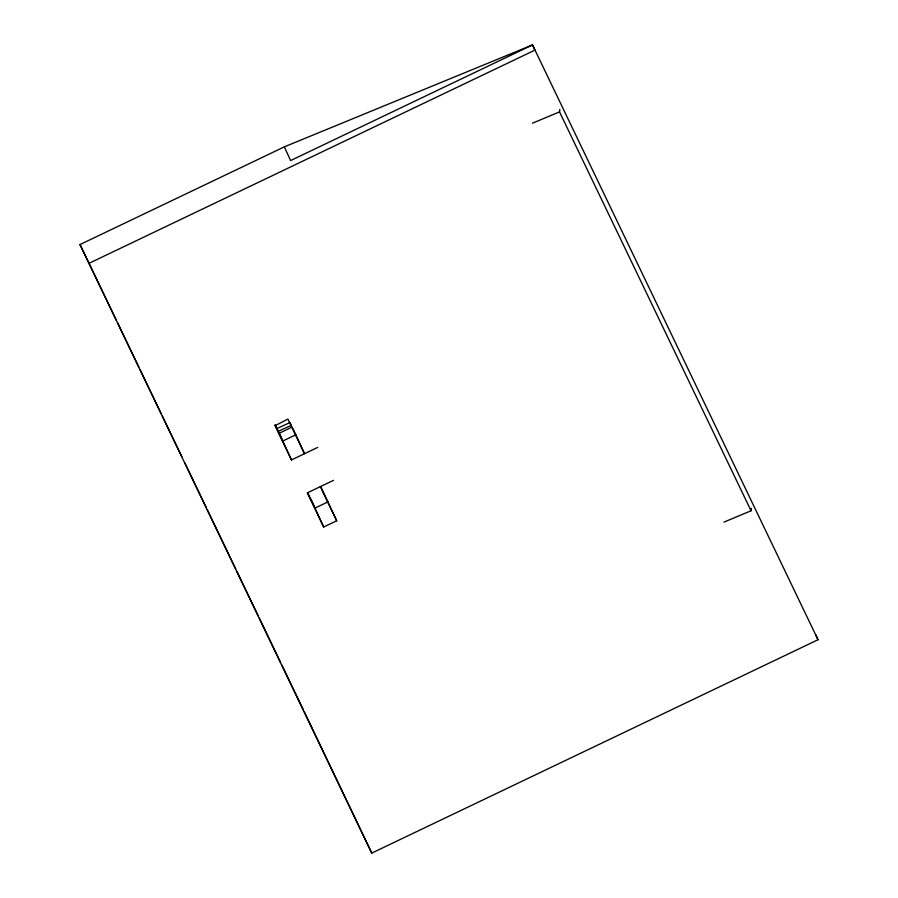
<?xml version="1.0" encoding="UTF-8"?>
<svg xmlns="http://www.w3.org/2000/svg" width="898" height="898" viewBox="0 0 898 898"><rect width="100%" height="100%" fill="white"/><g stroke="black" fill="none" stroke-linecap="round" stroke-linejoin="round"><path stroke-width="1.35" d="M723.99 522.108L751.054 510.771L559.533 111.902L559.824 109.466M751.054 510.771L751.345 508.335M279.121 433.33L292.108 427.021M79.989 244.559L284.34 146.857L532.514 44.9L818.011 639.735L371.761 853.1L79.989 244.559L116.358 320.317M88.655 263.496L534.905 50.131L532.514 44.9L290.604 160.562L284.34 146.857M282.814 441.008L295.835 434.789L292.636 428.133M295.835 434.789L304.501 453.714L287.876 419.063L275.046 425.731L291.48 459.944L317.701 447.406M333.517 480.34L307.284 492.879L323.673 527.003L336.705 520.773L321.394 488.007M328.039 501.847L315.007 508.077L307.801 493.058M276.865 428.627L289.953 422.531L291.3 425.338L278.178 431.354M532.447 123.194L559.533 111.902M336.705 520.773L320.317 486.649M275.114 424.99L282.881 441.165M117.571 322.842L138.797 367.035M140.009 369.561L161.225 413.742M162.437 416.268L181.834 456.667M184.865 462.986L206.08 507.168M207.292 509.694L235.792 569.04M237.005 571.566L258.22 615.747M259.432 618.273L280.647 662.466M281.86 664.991L303.075 709.184M304.287 711.71L371.761 853.1M815.62 634.504L818.011 639.735M310.944 499.187L323.673 527.003M278.919 432.522L291.48 459.944M275.226 424.81L279.233 433.577"/></g></svg>
